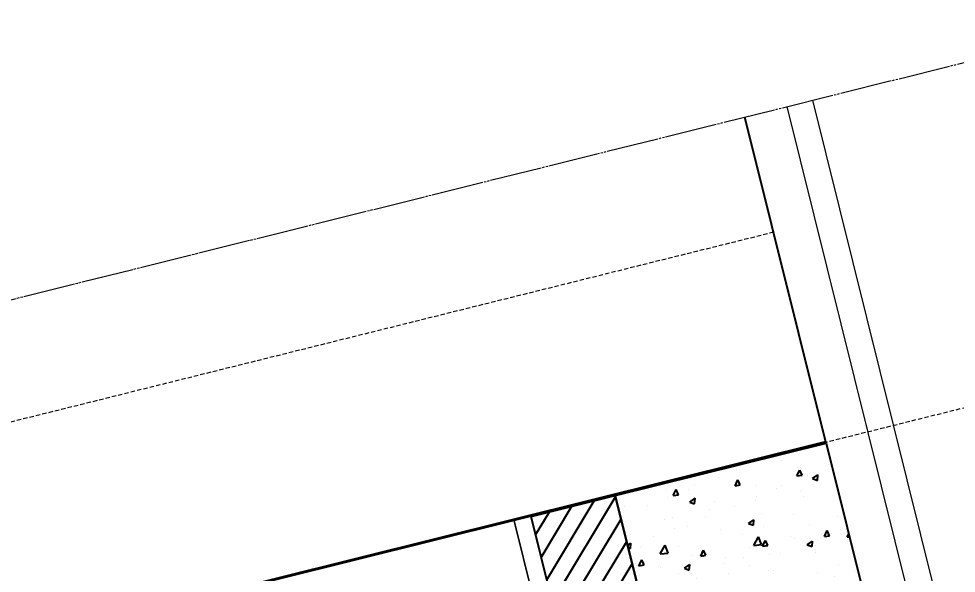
# Model space of a CAD drawing. Header units: inches. Extents: x 122939 to 389145, y 29603 to 574065.
# Drawn here: x 342152 to 343231, y 510119 to 510757 of the extents above; entities that cross this region are included whole.
import ezdxf

# ---------------------------------------------------------------- set-up
doc = ezdxf.new("R2010")
doc.units = ezdxf.units.IN
doc.header["$MEASUREMENT"] = 0
for name, pattern in [('DASHED', [0.75, 0.5, -0.25]), ('HIDDEN', [0.375, 0.25, -0.125]), ('PHANTOM-Z', [69.2, 60, -1.4, 2.5, -1.4, 2.5, -1.4])]:
    doc.linetypes.add(name, pattern=pattern)
for name, color, linetype, lineweight in [('a-cut', 30, 'PHANTOM-Z', 18), ('A-FLOR-SLAB', 7, 'Continuous', 40), ('A-RNDR-PLST', 1, 'Continuous', 9), ('A-WALL-STON', 4, 'Continuous', 18), ('GRC', 41, 'Continuous', 0)]:
    doc.layers.add(name, color=color, linetype=linetype, lineweight=lineweight)
for name, color, linetype in [('A-Hidden', 8, 'HIDDEN'), ('A-TEXT', 7, 'Continuous'), ('A-WALL', 7, 'Continuous'), ('Calliper_wall hatch_CHB', 8, 'Continuous'), ('CQ Wall hatch_CHB', 8, 'Continuous')]:
    doc.layers.add(name, color=color, linetype=linetype)
doc.styles.add('romans', font='romans.shx')

msp = doc.modelspace()

# ---------------------------------------------------------------- hatches: boundary and pattern name
at = {"layer": 'Calliper_wall hatch_CHB'}
h = msp.add_hatch(dxfattribs=at)
h.set_pattern_fill('AR-CONC', color=256, scale=9.999999999999998, angle=6.361109362927034e-15, style=0)
h.set_pattern_definition([(63.9714232829857, (252734.5330761779, 457684.5287173706), (71.11916932952043, 11.22781161991949), [7.499999999999998, -82.49999999999999]), (8.971423282985718, (252734.5330761779, 457684.5287173706), (-31.62542575021152, 69.64396479174259), [5.999999999999999, -65.99999999999999]), (114.4228677429857, (252740.4596735222, 457685.464368374), (39.4937435470177, 80.87177560512669), [6.374019199999998, -70.11421119999999]), (60.1556232829857, (252729.7043177185, 457703.937042691), (107.5630978416694, 9.704992776004374), [11.25, -123.75]), (110.6070587729857, (252738.6679068573, 457704.7457880423), (67.1821983616881, 117.0963374062392), [9.561034199999998, -105.171376]), (5.15558727298572, (252729.7043177185, 457703.937042691), (67.18219831375714, 117.0963373423198), [8.999999999999996, -99.00000009999997]), (34.9714232829857, (252740.6156699936, 457701.4993405906), (67.64557813863283, -24.65919216404946), [7.499999999999998, -82.49999999999999]), (339.9714232829858, (252740.6156699936, 457701.4993405906), (6.103843515325252, 76.24429473826908), [5.999999999999999, -65.99999999999999]), (85.4228680229857, (252746.2528014664, 457699.4444079234), (73.74942098260712, 51.58510224487062), [6.374019, -70.11421119999999]), (51.4714232829857, (252734.5330761779, 457684.5287173706), (-6.857307924501574, 32.59814608269261), [0, -65.19999999999999, 0, -66.99999999999999, 0, -66.24999999999999]), (21.4714232829857, (252734.5330761779, 457684.5287173706), (16.00610137173266, 44.6258503434704), [0, -38.19999999999999, 0, -63.69999999999999, 0, -25.24999999999999]), (341.4714232829857, (252712.8927934456, 457679.1446516885), (52.34755766117436, 10.6997365813381), [0, -25, 0, -77.99999999999999, 0, -103.5]), (331.4714232829857, (252703.1886307855, 457676.7302724587), (54.17642058340564, 23.79467605936128), [0, -32.49999999999999, 0, -51.79999999999998, 0, -73.49999999999997])])
h.paths.add_polyline_path([(342838.3171618212, 510208.7178247097), (343080.92122816, 510269.07730541), (343177.4963973467, 509880.9107990023), (342934.8923310078, 509820.551318302)])
at = {"layer": 'CQ Wall hatch_CHB'}
h = msp.add_hatch(dxfattribs=at)
h.set_pattern_fill('ANSI31', color=8, scale=150, angle=180)
h.set_pattern_definition([(238.9714232829857, (252734.5330761779, 457684.5287173706), (16.06706840326394, -9.664978682068442), [])])
h.paths.add_polyline_path([(342934.8923310095, 509820.5513182954), (342837.8507096204, 509796.4075272957), (342741.2755404321, 510184.57403371), (342838.3171618212, 510208.7178247097)])

# ---------------------------------------------------------------- linework, layer by layer
at = {"elevation": 2.974036634184607e-07}
msp.add_lwpolyline([(342838.3171618212, 510208.7178247097), (343080.92122816, 510269.07730541), (343177.4963973467, 509880.9107990023), (342934.8923310078, 509820.551318302)], close=True, dxfattribs=at)
at = {"layer": 'a-cut'}
msp.add_line((334770.7714627026, 508599.989925977, -8.313436281885651e-07), (343301.5943215033, 510722.4442008565, -8.313436281885651e-07), dxfattribs=at)
at = {"layer": 'A-FLOR-SLAB'}
msp.add_line((343080.6403466897, 510270.206272767, 0.0004194715815800006), (335317.3102204242, 508338.702889502, 1.466681579763429e-07), dxfattribs=at)
at = {"layer": 'A-Hidden', "linetype": 'DASHED', "lineweight": 0, "ltscale": 10}
for p, q in [((334787.8529608806, 508206.9748203027, 0.0004194715814919365), (344526.5954522695, 510629.9574533878, 0.0004194715814919365)), ((343020.5617508988, 510511.6813727802, -8.352540671749152e-05), (335257.2316246324, 508580.1779895172, 1.597771115725843e-07))]:
    msp.add_line(p, q, dxfattribs=at)
at = {"layer": 'A-RNDR-PLST', "color": 1, "ltscale": 0.03}
msp.add_line((342721.8672151116, 510179.7452752506, 2.974036634184607e-07), (342895.702519649, 509481.0455637109, 2.974036634184607e-07), dxfattribs=at)
at = {"layer": 'A-WALL'}
msp.add_line((343080.64034669, 510270.2062727668, 1.465754848237992e-07), (342987.5630401284, 510644.3137500627, 1.67028224170207e-07), dxfattribs=at)
at = {"layer": 'A-WALL', "elevation": 2.974036634184607e-07}
msp.add_lwpolyline([(342934.8923310095, 509820.5513182954), (342837.8507096204, 509796.4075272957), (342741.2755404321, 510184.57403371), (342838.3171618212, 510208.7178247097)], close=True, dxfattribs=at)
at = {"layer": 'A-WALL-STON', "elevation": 2.974036634184607e-07}
msp.add_lwpolyline([(343065.1963380953, 510663.6287830754), (343267.2015949439, 509851.7050195733), (343238.0891151268, 509844.4618839154), (343036.0838582782, 510656.3856474174)], dxfattribs=at)
at = {"layer": 'GRC'}
msp.add_line((343615.1875300884, 506589.2050909763, 3.701847155150826e-07), (342721.867215112, 510179.7452752485, 2.956705040666996e-07), dxfattribs=at)

# ---------------------------------------------------------------- texts
at = {"layer": 'A-TEXT', "color": 1, "style": 'romans'}
msp.add_text('CANCEL COLUMNS AND REPLACE BY FRENCH DOOR', height=499.9999999999999, rotation=13.97142328439375, dxfattribs=at).set_placement((330472.1855339988, 509317.6018463583, 3.316533091974335e-07))

doc.saveas('drawing.dxf')
